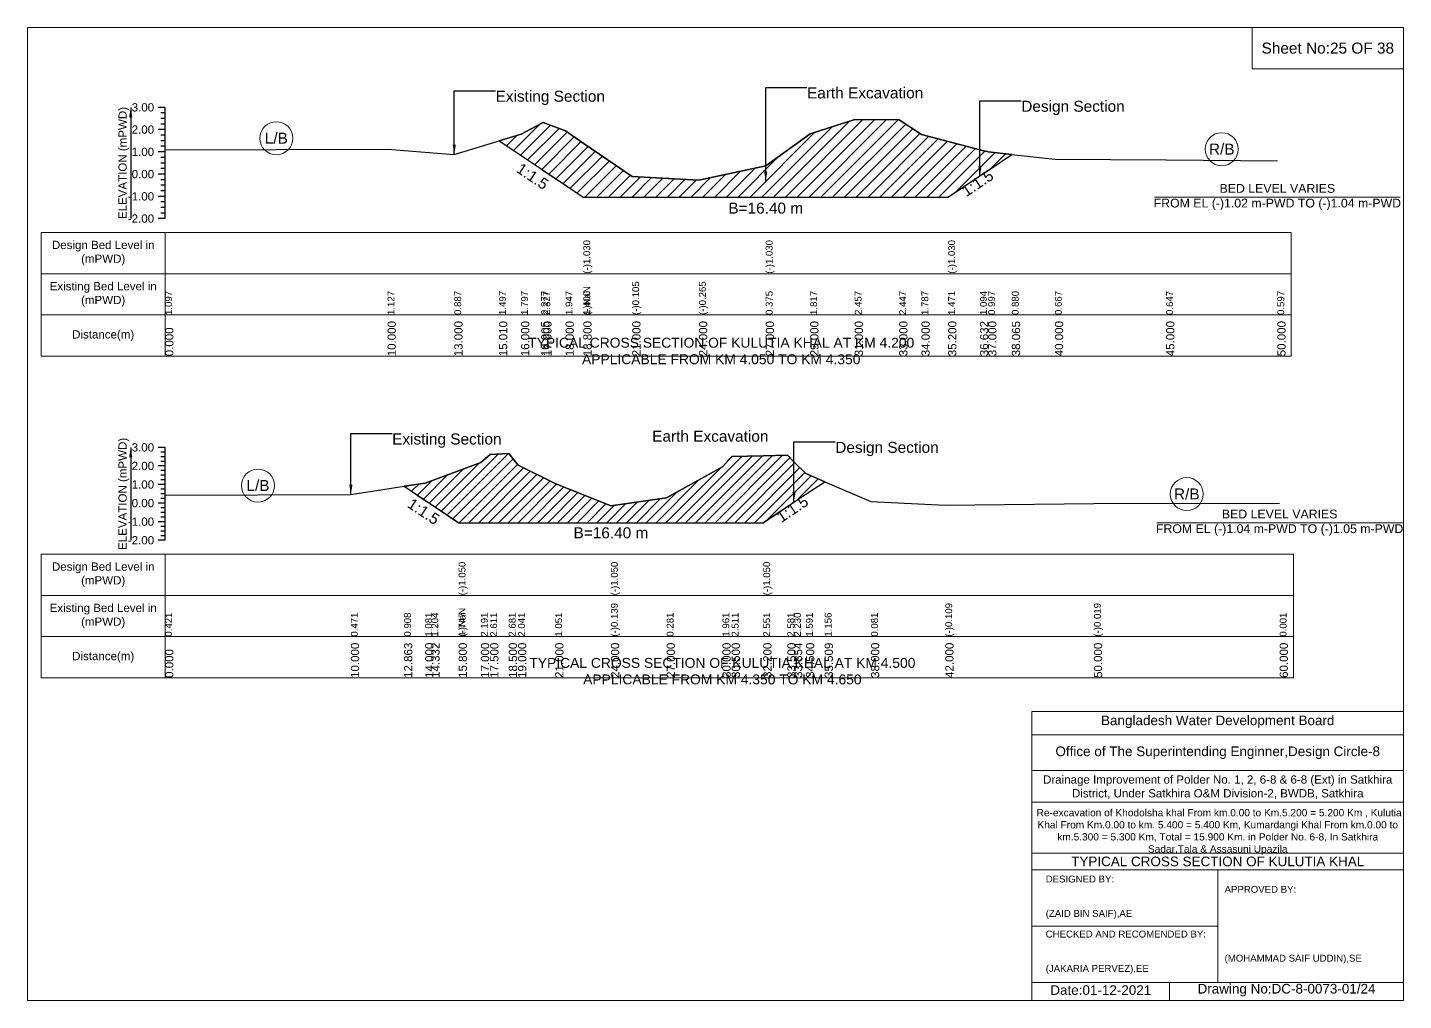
# Model space of a CAD drawing. Header units: inches. Extents: x 93000 to 476000, y -4242 to 0.
# Drawn here: x 340000 to 346000, y -4242 to 0 of the extents above; entities that cross this region are included whole.
import ezdxf

# ---------------------------------------------------------------- set-up
doc = ezdxf.new("R2010")
doc.units = ezdxf.units.IN
doc.header["$LTSCALE"] = 7
doc.header["$MEASUREMENT"] = 0
doc.linetypes.add('DASHED', pattern=[0.75, 0.5, -0.25])
for name, color, linetype, lineweight in [('Cross section Data Border', 7, 'Continuous', 9), ('Cross Section Labels', 7, 'Continuous', 9), ('Design_Bed_Level for Xsection', 7, 'DASHED', 25), ('Existing_Bed_Level for Xsection', 7, 'Continuous', 25), ('Long Section Labels', 7, 'Continuous', 9)]:
    doc.layers.add(name, color=color, linetype=linetype, lineweight=lineweight)
doc.styles.get("Standard").update_dxf_attribs({"font": 'arial.ttf'})
doc.dimstyles.get("Standard").update_dxf_attribs({"dimtxt": 0.18, "dimasz": 0.18, "dimexe": 0.18, "dimexo": 0.0625, "dimgap": 0.09, "dimtad": 0, "dimtih": 1, "dimtoh": 1, "dimdec": 4, "dimzin": 0, "dimdsep": 46, "dimtxsty": 'Standard', "dimcen": 0.09, "dimadec": 0, "dimazin": 0, "dimtfac": 1, "dimtdec": 4, "dimtofl": 0, "dimtmove": 0, "dimatfit": 3, "dimfxl": 1, "dimtolj": 1, "dimtzin": 0, "dimarcsym": 0})

msp = doc.modelspace()

# ---------------------------------------------------------------- hatches: boundary and pattern name
at = {"layer": 'Existing_Bed_Level for Xsection'}
h = msp.add_hatch(dxfattribs=at)
h.set_pattern_fill('ANSI31', color=256, scale=291, style=0)
h.paths.add_polyline_path([(342056, -494.1), (342152, -558.1), (342239.8, -616.7), (342249, -622.8), (342346, -687.5), (342423.6, -739.2), (342637, -739.2), (342928, -739.2), (343219, -739.2), (343413, -739.2), (343607, -739.2), (343801, -739.2), (343898, -739.2), (344014.4, -739.2), (344153.3, -646.6), (344189, -622.8), (344292.3, -553.9), (344189, -542.6), (344153.3, -533.2), (344014.4, -496.6), (343898, -466), (343801, -401.9), (343607, -401), (343413, -463), (343219, -602.9), (342928, -665), (342637, -649.5), (342423.6, -503.5), (342346, -450.4), (342249, -413.6), (342239.8, -418.5), (342152, -465)])
h = msp.add_hatch(dxfattribs=at)
h.set_pattern_fill('ANSI31', color=256, scale=243, style=0)
h.paths.add_polyline_path([(341641.9, -2000.2), (341734, -2061.6), (341760.9, -2079.5), (341879.8, -2158.8), (341977, -2158.8), (342017.5, -2158.8), (342098.5, -2158.8), (342139, -2158.8), (342301, -2158.8), (342544, -2158.8), (342787, -2158.8), (343030, -2158.8), (343070.5, -2158.8), (343208.2, -2158.8), (343313.5, -2088.6), (343342.2, -2069.5), (343394.5, -2034.6), (343476.2, -1980.1), (343394.5, -1944.9), (343342.2, -1893.1), (343313.5, -1864.7), (343208.2, -1867.1), (343070.5, -1870.3), (343030, -1914.9), (342787, -2051), (342544, -2085), (342301, -1988.6), (342139, -1908.4), (342098.5, -1856.6), (342017.5, -1862.2), (341977, -1896.3), (341879.8, -1932.2), (341760.9, -1976.2), (341734, -1986.2)])

# ---------------------------------------------------------------- linework, layer by layer
at = {"layer": 'Cross section Data Border'}
for points in [[(340000, 0), (346000, 0), (346000, -4242), (340000, -4242)], [(345340, 0), (346000, 0), (346000, -180), (345340, -180)], [(340060, -893.3), (345510, -893.3), (345510, -1433.3), (340060, -1433.3)], [(340060, -2295.7), (345520, -2295.7), (345520, -2835.7), (340060, -2835.7)]]:
    msp.add_lwpolyline(points, close=True, dxfattribs=at)
for points in [[(340600, -893.3), (340600, -1433.3)], [(340060, -1073.3), (345510, -1073.3)], [(340060, -1253.3), (345510, -1253.3)], [(340600, -2295.7), (340600, -2835.7)], [(340060, -2475.7), (345520, -2475.7)], [(340060, -2655.7), (345520, -2655.7)], [(344380, -4242), (344380, -2982), (346000, -2982)], [(344380, -3084), (346000, -3084)], [(344380, -3240), (346000, -3240)], [(344380, -3378), (346000, -3378)], [(344380, -3600), (346000, -3600)], [(344380, -3672), (346000, -3672)], [(345190, -3672), (345190, -4164)], [(344380, -3918), (345190, -3918)], [(344380, -4164), (346000, -4164)], [(344980, -4164), (344980, -4242)]]:
    msp.add_lwpolyline(points, dxfattribs=at)
at = {"layer": 'Cross Section Labels'}
for points in [[(344914.2, -739.2), (345985.8, -739.2)], [(344924.2, -2158.8), (345995.8, -2158.8)]]:
    msp.add_lwpolyline(points, dxfattribs=at)
for centre in [(341085, -482.9), (345207.5, -530.5), (341005, -1997.1), (345055, -2034)]:
    msp.add_circle(centre, 72, dxfattribs=at)
at = {"layer": 'Design_Bed_Level for Xsection'}
for points in [[(342056, -494.1), (342239.8, -616.7), (342423.6, -739.2), (343219, -739.2), (344014.4, -739.2), (344153.3, -646.6), (344292.3, -553.9)], [(341641.9, -2000.2), (341760.9, -2079.5), (341879.8, -2158.8), (342544, -2158.8), (343208.2, -2158.8), (343342.2, -2069.5), (343476.2, -1980.1)]]:
    msp.add_lwpolyline(points, dxfattribs=at)
at = {"layer": 'Existing_Bed_Level for Xsection'}
for points in [[(340600, -348.3), (340570, -348.3)], [(340600, -833.3), (340600, -736.3), (340600, -639.3), (340600, -542.3), (340600, -445.3), (340600, -348.3)], [(340600, -372.5), (340582, -372.5)], [(340600, -396.8), (340582, -396.8)], [(340600, -532.9), (341570, -530), (341861, -553.3), (342056, -494.1), (342152, -465), (342239.8, -418.5), (342249, -413.6), (342346, -450.4), (342423.6, -503.5), (342423.6, -503.5), (342637, -649.5), (342928, -665), (343219, -602.9), (343219, -602.9), (343413, -463), (343607, -401), (343801, -401.9), (343898, -466), (344014.4, -496.6), (344014.4, -496.6), (344153.3, -533.2), (344189, -542.6), (344292.3, -553.9), (344480, -574.6), (344965, -576.5), (345450, -581.4)], [(340600, -445.3), (340570, -445.3)], [(340600, -421), (340582, -421)], [(340600, -469.5), (340582, -469.5)], [(340600, -493.8), (340582, -493.8)], [(340600, -518), (340582, -518)], [(340600, -542.3), (340570, -542.3)], [(340600, -566.5), (340582, -566.5)], [(340600, -590.8), (340582, -590.8)], [(340600, -639.3), (340570, -639.3)], [(340600, -615), (340582, -615)], [(340600, -663.5), (340582, -663.5)], [(340600, -687.8), (340582, -687.8)], [(340600, -712), (340582, -712)], [(340600, -736.3), (340570, -736.3)], [(340600, -760.5), (340582, -760.5)], [(340600, -833.3), (340570, -833.3)], [(340600, -784.8), (340582, -784.8)], [(340600, -809), (340582, -809)], [(340600, -1830.7), (340570, -1830.7)], [(340600, -1851), (340582, -1851)], [(340600, -2235.7), (340600, -2154.7), (340600, -2073.7), (340600, -1992.7), (340600, -1911.7), (340600, -1830.7)], [(340600, -2039.6), (341410, -2035.6), (341641.9, -2000.2), (341734, -1986.2), (341760.9, -1976.2), (341879.8, -1932.2), (341879.8, -1932.2), (341977, -1896.3), (342017.5, -1862.2), (342098.5, -1856.6), (342139, -1908.4), (342301, -1988.6), (342544, -2085), (342544, -2085), (342787, -2051), (343030, -1914.9), (343070.5, -1870.3), (343208.2, -1867.1), (343208.2, -1867.1), (343313.5, -1864.7), (343342.2, -1893.1), (343394.5, -1944.9), (343476.2, -1980.1), (343678, -2067.2), (344002, -2082.6), (344650, -2075.3), (345460, -2073.7)], [(340600, -1911.7), (340570, -1911.7)], [(340600, -1871.2), (340582, -1871.2)], [(340600, -1891.5), (340582, -1891.5)], [(340600, -1932), (340582, -1932)], [(340600, -1952.2), (340582, -1952.2)], [(340600, -1972.5), (340582, -1972.5)], [(340600, -1992.7), (340570, -1992.7)], [(340600, -2013), (340582, -2013)], [(340600, -2033.2), (340582, -2033.2)], [(340600, -2073.7), (340570, -2073.7)], [(340600, -2053.5), (340582, -2053.5)], [(340600, -2094), (340582, -2094)], [(340600, -2154.7), (340570, -2154.7)], [(340600, -2114.2), (340582, -2114.2)], [(340600, -2134.5), (340582, -2134.5)], [(340600, -2175), (340582, -2175)], [(340600, -2195.2), (340582, -2195.2)], [(340600, -2215.5), (340582, -2215.5)], [(340600, -2235.7), (340570, -2235.7)]]:
    msp.add_lwpolyline(points, dxfattribs=at)
for points in [[(342056, -494.1), (342152, -558.1), (342239.8, -616.7), (342249, -622.8), (342346, -687.5), (342423.6, -739.2), (342423.6, -739.2), (342637, -739.2), (342928, -739.2), (343219, -739.2), (343219, -739.2), (343413, -739.2), (343607, -739.2), (343801, -739.2), (343898, -739.2), (344014.4, -739.2), (344014.4, -739.2), (344153.3, -646.6), (344189, -622.8), (344292.3, -553.9), (344189, -542.6), (344153.3, -533.2), (344014.4, -496.6), (344014.4, -496.6), (343898, -466), (343801, -401.9), (343607, -401), (343413, -463), (343219, -602.9), (343219, -602.9), (342928, -665), (342637, -649.5), (342423.6, -503.5), (342423.6, -503.5), (342346, -450.4), (342249, -413.6), (342239.8, -418.5), (342152, -465)], [(341641.9, -2000.2), (341641.9, -2000.2), (341734, -2061.6), (341760.9, -2079.5), (341879.8, -2158.8), (341879.8, -2158.8), (341977, -2158.8), (342017.5, -2158.8), (342098.5, -2158.8), (342139, -2158.8), (342301, -2158.8), (342544, -2158.8), (342544, -2158.8), (342787, -2158.8), (343030, -2158.8), (343070.5, -2158.8), (343208.2, -2158.8), (343208.2, -2158.8), (343313.5, -2088.6), (343342.2, -2069.5), (343394.5, -2034.6), (343476.2, -1980.1), (343394.5, -1944.9), (343342.2, -1893.1), (343313.5, -1864.7), (343208.2, -1867.1), (343208.2, -1867.1), (343070.5, -1870.3), (343030, -1914.9), (342787, -2051), (342544, -2085), (342544, -2085), (342301, -1988.6), (342139, -1908.4), (342098.5, -1856.6), (342017.5, -1862.2), (341977, -1896.3), (341879.8, -1932.2), (341879.8, -1932.2), (341760.9, -1976.2), (341734, -1986.2), (341641.9, -2000.2)]]:
    msp.add_lwpolyline(points, close=True, dxfattribs=at)

# ---------------------------------------------------------------- texts
at = {"layer": 'Cross section Data Border', "attachment_point": 5}
for s, insert, char_height in [('Sheet No:25 OF 38', (345670, -90), 48), ('Bangladesh Water Development Board', (345190, -3027), 42), ('Office of The Superintending Enginner,Design Circle-8', (345190, -3162), 42)]:
    msp.add_mtext(s, dxfattribs=dict(at, insert=insert, char_height=char_height))
at = {"layer": 'Cross section Data Border'}
for s, insert, char_height, width, attachment_point in [('Design Bed Level in (mPWD)', (340330, -983.3), 36, 480, 5), ('Existing Bed Level in (mPWD)', (340330, -1163.3), 36, 480, 5), ('Distance(m)', (340330, -1343.3), 36, 480, 5), ('Design Bed Level in (mPWD)', (340330, -2385.7), 36, 480, 5), ('Existing Bed Level in (mPWD)', (340330, -2565.7), 36, 480, 5), ('Distance(m)', (340330, -2745.7), 36, 480, 5), ('Drainage Improvement of Polder No. 1, 2, 6-8 & 6-8 (Ext) in Satkhira District, Under Satkhira O&M Division-2, BWDB, Satkhira', (345190, -3312), 36, 1680, 5), (' Re-excavation of Khodolsha khal From km.0.00 to Km.5.200 = 5.200 Km , Kulutia Khal From Km.0.00 to km. 5.400 = 5.400 Km, Kumardangi Khal From km.0.00 to km.5.300 = 5.300 Km, Total = 15.900 Km. in Polder No. 6-8, In Satkhira Sadar,Tala & Assasuni Upazila', (345190, -3507), 31.6143, 1620, 5), ('TYPICAL CROSS SECTION OF KULUTIA KHAL', (345190, -3636), 42, 1680, 5), ('DESIGNED BY:^J^J^J(ZAID BIN SAIF),AE', (344440, -3792), 30, 840, 4), ('APPROVED BY:^J^J^J^J^J^J(MOHAMMAD SAIF UDDIN),SE', (345220, -3912), 30, 840, 4), ('CHECKED AND RECOMENDED BY:^J^J^J(JAKARIA PERVEZ),EE', (344440, -4032), 30, 840, 4), ('Date:01-12-2021', (344680, -4197), 42, 840, 5), ('Drawing No:DC-8-0073-01/24', (345490, -4197), 42, 1320, 5)]:
    msp.add_mtext(s, dxfattribs=dict(at, insert=insert, char_height=char_height, width=width, attachment_point=attachment_point))
at = {"layer": 'Cross Section Labels'}
for s, insert, char_height, attachment_point in [('Existing Section', (342041, -275.5), 48, 1), ('Earth Excavation', (343399, -261), 48, 1), ('Design Section', (344333.3, -319.2), 48, 1), ('L/B', (341085, -482.9), 48, 5), ('R/B', (345207.5, -530.5), 48, 5), ('BED LEVEL VARIES ^JFROM EL (-)1.02 m-PWD TO (-)1.04 m-PWD', (345450, -739.2), 38.4, 5), ('B=16.40 m', (343219, -763.5), 48, 2), ('TYPICAL CROSS SECTION OF KULUTIA KHAL AT KM 4.200^JAPPLICABLE FROM KM 4.050 TO KM 4.350', (343025, -1410.5), 43.2, 5), ('Existing Section', (341590, -1770), 48, 1), ('Earth Excavation', (342724, -1757.8), 48, 1), ('Design Section', (343522.2, -1806.4), 48, 1), ('L/B', (341005, -1997.1), 48, 5), ('R/B', (345055, -2034), 48, 5), ('BED LEVEL VARIES ^JFROM EL (-)1.04 m-PWD TO (-)1.05 m-PWD', (345460, -2158.8), 38.4, 5), ('B=16.40 m', (342544, -2179), 48, 2), ('TYPICAL CROSS SECTION OF KULUTIA KHAL AT KM 4.500^JAPPLICABLE FROM KM 4.350 TO KM 4.650', (343030, -2806.5), 43.2, 5)]:
    msp.add_mtext(s, dxfattribs=dict(at, insert=insert, char_height=char_height, attachment_point=attachment_point))
at = {"layer": 'Cross Section Labels', "char_height": 48, "attachment_point": 2}
for insert, rotation in [((342215.5, -628.8), 326.30993), ((344129.1, -658.7), 33.69007), ((341740.6, -2089.6), 326.30993), ((343322, -2079.6), 33.69007)]:
    msp.add_mtext('1:1.5', dxfattribs=dict(at, insert=insert, rotation=rotation))
at = {"layer": 'Existing_Bed_Level for Xsection', "char_height": 36, "attachment_point": 5, "rotation": 90}
for insert in [(340420, -590.8), (340420, -2033.2)]:
    msp.add_mtext('ELEVATION (mPWD)', dxfattribs=dict(at, insert=insert))
at = {"layer": 'Existing_Bed_Level for Xsection', "char_height": 36, "attachment_point": 6}
for s, insert in [('3.00', (340552, -348.3)), ('2.00', (340552, -445.3)), ('1.00', (340552, -542.3)), ('0.00', (340552, -639.3)), ('-1.00', (340552, -736.3)), ('-2.00', (340552, -833.3)), ('3.00', (340552, -1830.7)), ('2.00', (340552, -1911.7)), ('1.00', (340552, -1992.7)), ('0.00', (340552, -2073.7)), ('-1.00', (340552, -2154.7)), ('-2.00', (340552, -2235.7))]:
    msp.add_mtext(s, dxfattribs=dict(at, insert=insert))
at = {"layer": 'Long Section Labels', "attachment_point": 1, "rotation": 90}
for s, insert, char_height in [('(-)1.030', (342423.6, -1073.3), 30), ('(-)1.030', (343219, -1073.3), 30), ('(-)1.030', (344014.4, -1073.3), 30), ('(-)NaN', (342423.6, -1253.3), 30), ('(-)0.105', (342637, -1253.3), 30), ('(-)0.265', (342928, -1253.3), 30), ('1.097', (340600, -1253.3), 30), ('1.127', (341570, -1253.3), 30), ('0.887', (341861, -1253.3), 30), ('1.497', (342056, -1253.3), 30), ('1.797', (342152, -1253.3), 30), ('2.277', (342239.8, -1253.3), 30), ('2.327', (342249, -1253.3), 30), ('1.947', (342346, -1253.3), 30), ('1.400', (342423.6, -1253.3), 30), ('1.400', (342423.6, -1253.3), 30), ('0.375', (343219, -1253.3), 30), ('0.375', (343219, -1253.3), 30), ('0.375', (343219, -1253.3), 30), ('1.817', (343413, -1253.3), 30), ('2.457', (343607, -1253.3), 30), ('2.447', (343801, -1253.3), 30), ('1.787', (343898, -1253.3), 30), ('1.471', (344014.4, -1253.3), 30), ('1.471', (344014.4, -1253.3), 30), ('1.471', (344014.4, -1253.3), 30), ('1.094', (344153.3, -1253.3), 30), ('0.997', (344189, -1253.3), 30), ('0.880', (344292.3, -1253.3), 30), ('0.667', (344480, -1253.3), 30), ('0.647', (344965, -1253.3), 30), ('0.597', (345450, -1253.3), 30), ('0.000', (340600, -1433.3), 36), ('10.000', (341570, -1433.3), 36), ('13.000', (341861, -1433.3), 36), ('15.010', (342056, -1433.3), 36), ('16.000', (342152, -1433.3), 36), ('16.905', (342239.8, -1433.3), 36), ('17.000', (342249, -1433.3), 36), ('18.000', (342346, -1433.3), 36), ('18.800', (342423.6, -1433.3), 36), ('18.800', (342423.6, -1433.3), 36), ('18.800', (342423.6, -1433.3), 36), ('21.000', (342637, -1433.3), 36), ('24.000', (342928, -1433.3), 36), ('27.000', (343219, -1433.3), 36), ('27.000', (343219, -1433.3), 36), ('27.000', (343219, -1433.3), 36), ('29.000', (343413, -1433.3), 36), ('31.000', (343607, -1433.3), 36), ('33.000', (343801, -1433.3), 36), ('34.000', (343898, -1433.3), 36), ('35.200', (344014.4, -1433.3), 36), ('35.200', (344014.4, -1433.3), 36), ('35.200', (344014.4, -1433.3), 36), ('36.632', (344153.3, -1433.3), 36), ('37.000', (344189, -1433.3), 36), ('38.065', (344292.3, -1433.3), 36), ('40.000', (344480, -1433.3), 36), ('45.000', (344965, -1433.3), 36), ('50.000', (345450, -1433.3), 36), ('(-)1.050', (341879.8, -2475.7), 30), ('(-)1.050', (342544, -2475.7), 30), ('(-)1.050', (343208.2, -2475.7), 30), ('(-)0.139', (342544, -2655.7), 30), ('(-)0.139', (342544, -2655.7), 30), ('(-)0.109', (344002, -2655.7), 30), ('(-)0.019', (344650, -2655.7), 30), ('0.421', (340600, -2655.7), 30), ('0.471', (341410, -2655.7), 30), ('0.908', (341641.9, -2655.7), 30), ('1.081', (341734, -2655.7), 30), ('1.204', (341760.9, -2655.7), 30), ('(-)NaN', (341879.8, -2655.7), 30), ('(-)NaN', (341879.8, -2655.7), 30), ('1.747', (341879.8, -2655.7), 30), ('1.747', (341879.8, -2655.7), 30), ('2.191', (341977, -2655.7), 30), ('2.611', (342017.5, -2655.7), 30), ('2.681', (342098.5, -2655.7), 30), ('2.041', (342139, -2655.7), 30), ('1.051', (342301, -2655.7), 30), ('0.281', (342787, -2655.7), 30), ('1.961', (343030, -2655.7), 30), ('2.511', (343070.5, -2655.7), 30), ('2.551', (343208.2, -2655.7), 30), ('2.551', (343208.2, -2655.7), 30), ('2.551', (343208.2, -2655.7), 30), ('2.581', (343313.5, -2655.7), 30), ('2.230', (343342.2, -2655.7), 30), ('1.591', (343394.5, -2655.7), 30), ('1.156', (343476.2, -2655.7), 30), ('0.081', (343678, -2655.7), 30), ('0.001', (345460, -2655.7), 30), ('10.000', (341410, -2835.7), 36), ('12.863', (341641.9, -2835.7), 36), ('14.000', (341734, -2835.7), 36), ('14.332', (341760.9, -2835.7), 36), ('15.800', (341879.8, -2835.7), 36), ('15.800', (341879.8, -2835.7), 36), ('15.800', (341879.8, -2835.7), 36), ('17.000', (341977, -2835.7), 36), ('17.500', (342017.5, -2835.7), 36), ('18.500', (342098.5, -2835.7), 36), ('19.000', (342139, -2835.7), 36), ('21.000', (342301, -2835.7), 36), ('24.000', (342544, -2835.7), 36), ('24.000', (342544, -2835.7), 36), ('24.000', (342544, -2835.7), 36), ('27.000', (342787, -2835.7), 36), ('30.000', (343030, -2835.7), 36), ('30.500', (343070.5, -2835.7), 36), ('32.200', (343208.2, -2835.7), 36), ('32.200', (343208.2, -2835.7), 36), ('32.200', (343208.2, -2835.7), 36), ('33.500', (343313.5, -2835.7), 36), ('33.854', (343342.2, -2835.7), 36), ('34.500', (343394.5, -2835.7), 36), ('35.509', (343476.2, -2835.7), 36), ('38.000', (343678, -2835.7), 36), ('42.000', (344002, -2835.7), 36), ('50.000', (344650, -2835.7), 36), ('60.000', (345460, -2835.7), 36), ('0.000', (340600, -2835.7), 36)]:
    msp.add_mtext(s, dxfattribs=dict(at, insert=insert, char_height=char_height))

# ---------------------------------------------------------------- leaders
at = {"layer": 'Cross Section Labels', "annotation_type": 0, "has_hookline": 1, "hookline_direction": 0}
for points, text_width in [([(341861, -553.3), (341861, -275.5), (342040.9, -275.5)], 467.2), ([(343219, -671.1), (343219, -261), (343398.9, -261)], 497), ([(344153.3, -646.6), (344153.3, -319.2), (344333.3, -319.2)], 441.2), ([(341410, -2035.6), (341410, -1770), (341589.9, -1770)], 467.2), ([(343342.2, -2069.5), (343342.2, -1806.4), (343522.1, -1806.4)], 441.2)]:
    msp.add_leader(points, dimstyle='Standard', override={"dimasz": 43.2}, dxfattribs=dict(at, text_width=text_width))
at = {"layer": 'Existing_Bed_Level for Xsection'}
for points in [[(340450, -348.3), (340450, -833.3)], [(340450, -1830.7), (340450, -2235.7)]]:
    msp.add_leader(points, dimstyle='Standard', override={"dimasz": 43.2}, dxfattribs=at)

doc.saveas('drawing.dxf')
